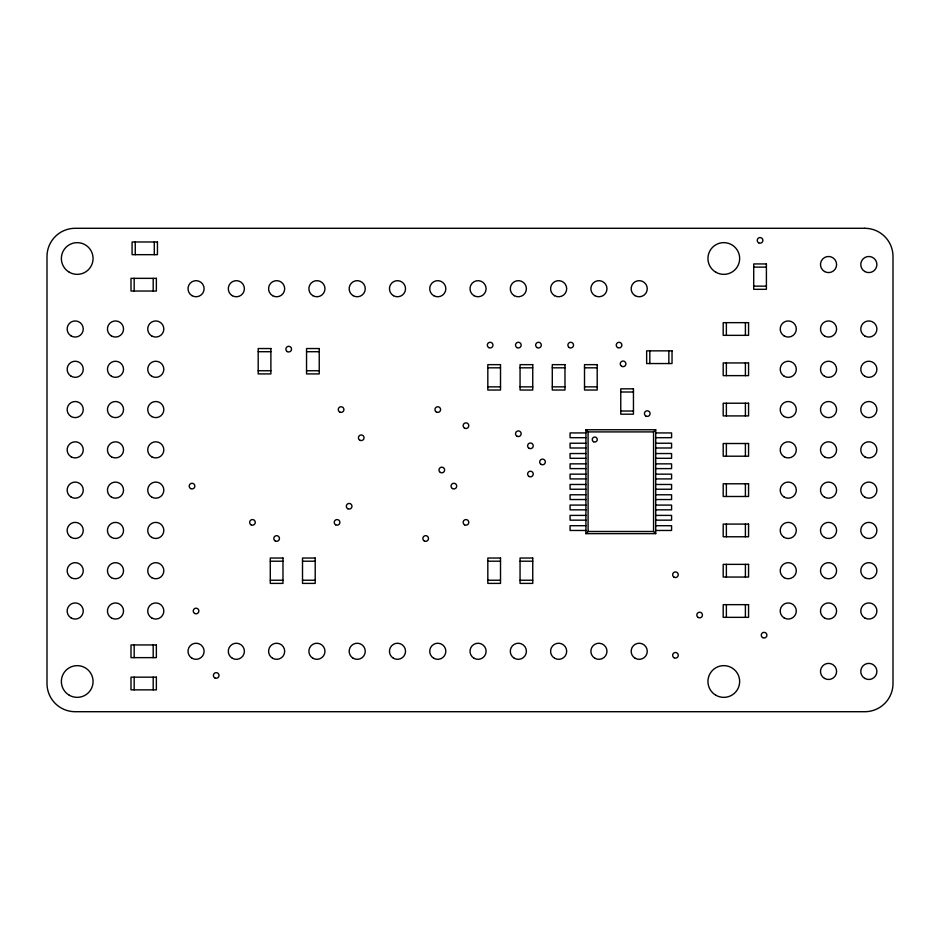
<?xml version="1.0" encoding="UTF-8"?>
<svg xmlns="http://www.w3.org/2000/svg" width="940" height="940" viewBox="0 0 940 940"><rect width="100%" height="100%" fill="white"/><g stroke="black" fill="none" stroke-linecap="round" stroke-linejoin="round"><path stroke-width="1.41" d="M655.721 533.638L653.57 531.488L653.57 431.906L655.721 429.756L585.937 429.756L585.937 533.638L655.721 533.638L655.721 429.756M585.937 533.638L588.087 531.488L588.087 431.906L585.937 429.756M753.716 267.113L766.406 267.113M753.716 286.148L766.406 286.148M258.195 351.713L270.885 351.713M306.546 351.713L319.236 351.713M487.825 367.822L500.515 367.822M520.055 367.822L532.745 367.822M552.285 367.822L564.975 367.822M584.515 367.822L597.206 367.822M258.195 370.748L270.885 370.748M306.546 370.748L319.236 370.748M487.825 386.857L500.515 386.857M520.055 386.857L532.745 386.857M552.285 386.857L564.975 386.857M584.515 386.857L597.206 386.857M620.764 392.004L633.454 392.004M620.764 411.027L633.454 411.027M588.087 431.906L653.57 431.906M585.937 432.929L570.075 432.929L570.075 437.688L585.937 437.688M655.721 432.929L671.583 432.929L671.583 437.688L655.721 437.688M585.937 443.234L570.075 443.234L570.075 447.992L585.937 447.992M655.721 443.234L671.583 443.234L671.583 447.992L655.721 447.992M585.937 453.538L570.075 453.538L570.075 458.297L585.937 458.297M655.721 453.538L671.583 453.538L671.583 458.297L655.721 458.297M585.937 463.855L570.075 463.855L570.075 468.613L585.937 468.613M655.721 463.855L671.583 463.855L671.583 468.613L655.721 468.613M585.937 474.16L570.075 474.16L570.075 478.918L585.937 478.918M655.721 474.16L671.583 474.16L671.583 478.918L655.721 478.918M585.937 484.476L570.075 484.476L570.075 489.235L585.937 489.235M655.721 484.476L671.583 484.476L671.583 489.235L655.721 489.235M585.937 494.781L570.075 494.781L570.075 499.539L585.937 499.539M655.721 494.781L671.583 494.781L671.583 499.539L655.721 499.539M585.937 505.086L570.075 505.086L570.075 509.844L585.937 509.844M655.721 505.086L671.583 505.086L671.583 509.844L655.721 509.844M585.937 515.402L570.075 515.402L570.075 520.161L585.937 520.161M655.721 515.402L671.583 515.402L671.583 520.161L655.721 520.161M585.937 525.707L570.075 525.707L570.075 530.466L585.937 530.466M655.721 525.707L671.583 525.707L671.583 530.466L655.721 530.466M588.087 531.488L653.57 531.488M270.285 561.204L282.975 561.204M302.515 561.204L315.206 561.204M487.825 561.204L500.515 561.204M520.055 561.204L532.745 561.204M270.285 580.227L282.975 580.227M302.515 580.227L315.206 580.227M487.825 580.227L500.515 580.227M520.055 580.227L532.745 580.227M745.397 322.655L745.397 335.345M745.397 362.946L745.397 375.636M745.397 403.225L745.397 415.915M745.397 443.515L745.397 456.206M745.397 483.795L745.397 496.485M745.397 524.085L745.397 536.775M745.397 564.364L745.397 577.054M745.397 604.655L745.397 617.345M726.373 322.655L726.373 335.345M726.373 362.946L726.373 375.636M726.373 403.225L726.373 415.915M726.373 443.515L726.373 456.206M726.373 483.795L726.373 496.485M726.373 524.085L726.373 536.775M726.373 564.364L726.373 577.054M726.373 604.655L726.373 617.345M668.857 350.855L668.857 363.545M649.822 350.855L649.822 363.545M154.278 241.98L154.278 254.67M153.197 278.346L153.197 291.036M153.197 644.946L153.197 657.636M153.197 677.164L153.197 689.854M135.254 241.98L135.254 254.67M134.173 278.346L134.173 291.036M134.173 644.946L134.173 657.636M134.173 677.164L134.173 689.854M864.8 228.291L75.2 228.291A28.2 28.2 0 0 0 47 256.491L47 683.509A28.2 28.2 0 0 0 75.2 711.709L864.8 711.709A28.2 28.2 0 0 0 893 683.509L893 256.491A28.2 28.2 0 0 0 864.8 228.291M157.45 241.98L132.082 241.98L132.082 254.67L157.45 254.67L157.45 241.98M766.406 263.94L753.716 263.94L753.716 289.32L766.406 289.32L766.406 263.94M156.369 278.346L131.001 278.346L131.001 291.036L156.369 291.036L156.369 278.346M748.569 322.655L723.201 322.655L723.201 335.345L748.569 335.345L748.569 322.655M270.885 348.54L258.195 348.54L258.195 373.92L270.885 373.92L270.885 348.54M319.236 348.54L306.546 348.54L306.546 373.92L319.236 373.92L319.236 348.54M672.03 350.855L646.65 350.855L646.65 363.545L672.03 363.545L672.03 350.855M748.569 362.946L723.201 362.946L723.201 375.636L748.569 375.636L748.569 362.946M500.515 364.649L487.825 364.649L487.825 390.029L500.515 390.029L500.515 364.649M532.745 364.649L520.055 364.649L520.055 390.029L532.745 390.029L532.745 364.649M564.975 364.649L552.285 364.649L552.285 390.029L564.975 390.029L564.975 364.649M597.206 364.649L584.515 364.649L584.515 390.029L597.206 390.029L597.206 364.649M633.454 388.831L620.764 388.831L620.764 414.199L633.454 414.199L633.454 388.831M748.569 403.225L723.201 403.225L723.201 415.915L748.569 415.915L748.569 403.225M748.569 443.515L723.201 443.515L723.201 456.206L748.569 456.206L748.569 443.515M748.569 483.795L723.201 483.795L723.201 496.485L748.569 496.485L748.569 483.795M748.569 524.085L723.201 524.085L723.201 536.775L748.569 536.775L748.569 524.085M282.975 558.031L270.285 558.031L270.285 583.399L282.975 583.399L282.975 558.031M315.206 558.031L302.515 558.031L302.515 583.399L315.206 583.399L315.206 558.031M500.515 558.031L487.825 558.031L487.825 583.399L500.515 583.399L500.515 558.031M532.745 558.031L520.055 558.031L520.055 583.399L532.745 583.399L532.745 558.031M748.569 564.364L723.201 564.364L723.201 577.054L748.569 577.054L748.569 564.364M748.569 604.655L723.201 604.655L723.201 617.345L748.569 617.345L748.569 604.655M156.369 644.946L131.001 644.946L131.001 657.636L156.369 657.636L156.369 644.946M156.369 677.164L131.001 677.164L131.001 689.854L156.369 689.854L156.369 677.164M69.29 272.236A15.863 15.863 0 0 0 93.072 258.5A15.863 15.863 0 0 0 69.29 244.764A15.863 15.863 0 0 0 69.29 272.236M69.29 695.236A15.863 15.863 0 0 0 93.072 681.5A15.863 15.863 0 0 0 69.29 667.764A15.863 15.863 0 0 0 69.29 695.236M715.869 272.236A15.863 15.863 0 0 0 739.663 258.5A15.863 15.863 0 0 0 715.869 244.764A15.863 15.863 0 0 0 715.869 272.236M715.869 695.236A15.863 15.863 0 0 0 739.663 681.5A15.863 15.863 0 0 0 715.869 667.764A15.863 15.863 0 0 0 715.869 695.236M464.56 428.135A2.82 2.82 0 0 0 468.79 425.691A2.82 2.82 0 0 0 464.56 423.235A2.82 2.82 0 0 0 464.56 428.135M674.05 577.184A2.82 2.82 0 0 0 678.28 574.74A2.82 2.82 0 0 0 674.05 572.296A2.82 2.82 0 0 0 674.05 577.184M674.05 657.765A2.82 2.82 0 0 0 678.28 655.309A2.82 2.82 0 0 0 674.05 652.865A2.82 2.82 0 0 0 674.05 657.765M335.651 524.814A2.82 2.82 0 0 0 339.88 522.37A2.82 2.82 0 0 0 335.651 519.926A2.82 2.82 0 0 0 335.651 524.814M251.05 524.814A2.82 2.82 0 0 0 255.28 522.37A2.82 2.82 0 0 0 251.05 519.926A2.82 2.82 0 0 0 251.05 524.814M194.65 613.444A2.82 2.82 0 0 0 198.88 611A2.82 2.82 0 0 0 194.65 608.556A2.82 2.82 0 0 0 194.65 613.444M488.73 347.565A2.82 2.82 0 0 0 492.971 345.109A2.82 2.82 0 0 0 488.73 342.665A2.82 2.82 0 0 0 488.73 347.565M464.56 524.814A2.82 2.82 0 0 0 468.79 522.37A2.82 2.82 0 0 0 464.56 519.926A2.82 2.82 0 0 0 464.56 524.814M339.669 412.014A2.82 2.82 0 0 0 343.911 409.57A2.82 2.82 0 0 0 339.669 407.126A2.82 2.82 0 0 0 339.669 412.014M436.36 412.014A2.82 2.82 0 0 0 440.59 409.57A2.82 2.82 0 0 0 436.36 407.126A2.82 2.82 0 0 0 436.36 412.014M621.669 366.306A2.82 2.82 0 0 0 625.911 363.862A2.82 2.82 0 0 0 621.669 361.418A2.82 2.82 0 0 0 621.669 366.306M758.65 242.814A2.82 2.82 0 0 0 762.88 240.37A2.82 2.82 0 0 0 758.65 237.926A2.82 2.82 0 0 0 758.65 242.814M287.299 351.584A2.82 2.82 0 0 0 291.541 349.139A2.82 2.82 0 0 0 287.299 346.696A2.82 2.82 0 0 0 287.299 351.584M529.02 476.474A2.82 2.82 0 0 0 533.25 474.03A2.82 2.82 0 0 0 529.02 471.586A2.82 2.82 0 0 0 529.02 476.474M617.65 347.565A2.82 2.82 0 0 0 621.88 345.109A2.82 2.82 0 0 0 617.65 342.665A2.82 2.82 0 0 0 617.65 347.565M541.099 464.384A2.82 2.82 0 0 0 545.341 461.94A2.82 2.82 0 0 0 541.099 459.495A2.82 2.82 0 0 0 541.099 464.384M569.299 347.565A2.82 2.82 0 0 0 573.541 345.109A2.82 2.82 0 0 0 569.299 342.665A2.82 2.82 0 0 0 569.299 347.565M529.02 448.274A2.82 2.82 0 0 0 533.25 445.83A2.82 2.82 0 0 0 529.02 443.386A2.82 2.82 0 0 0 529.02 448.274M537.069 347.565A2.82 2.82 0 0 0 541.311 345.109A2.82 2.82 0 0 0 537.069 342.665A2.82 2.82 0 0 0 537.069 347.565M516.929 436.184A2.82 2.82 0 0 0 521.171 433.74A2.82 2.82 0 0 0 516.929 431.296A2.82 2.82 0 0 0 516.929 436.184M516.929 347.565A2.82 2.82 0 0 0 521.171 345.109A2.82 2.82 0 0 0 516.929 342.665A2.82 2.82 0 0 0 516.929 347.565M347.73 508.704A2.82 2.82 0 0 0 351.971 506.261A2.82 2.82 0 0 0 347.73 503.816A2.82 2.82 0 0 0 347.73 508.704M359.82 440.214A2.82 2.82 0 0 0 364.05 437.77A2.82 2.82 0 0 0 359.82 435.326A2.82 2.82 0 0 0 359.82 440.214M440.39 472.444A2.82 2.82 0 0 0 444.62 470A2.82 2.82 0 0 0 440.39 467.556A2.82 2.82 0 0 0 440.39 472.444M190.62 488.565A2.82 2.82 0 0 0 194.85 486.109A2.82 2.82 0 0 0 190.62 483.665A2.82 2.82 0 0 0 190.62 488.565M452.469 488.565A2.82 2.82 0 0 0 456.711 486.109A2.82 2.82 0 0 0 452.469 483.665A2.82 2.82 0 0 0 452.469 488.565M424.269 540.935A2.82 2.82 0 0 0 428.511 538.491A2.82 2.82 0 0 0 424.269 536.035A2.82 2.82 0 0 0 424.269 540.935M275.22 540.935A2.82 2.82 0 0 0 279.45 538.491A2.82 2.82 0 0 0 275.22 536.035A2.82 2.82 0 0 0 275.22 540.935M645.851 416.044A2.82 2.82 0 0 0 650.081 413.6A2.82 2.82 0 0 0 645.851 411.156A2.82 2.82 0 0 0 645.851 416.044M214.79 677.905A2.82 2.82 0 0 0 219.02 675.461A2.82 2.82 0 0 0 214.79 673.016A2.82 2.82 0 0 0 214.79 677.905M698.22 617.474A2.82 2.82 0 0 0 702.45 615.03A2.82 2.82 0 0 0 698.22 612.586A2.82 2.82 0 0 0 698.22 617.474M762.669 637.614A2.82 2.82 0 0 0 766.911 635.17A2.82 2.82 0 0 0 762.669 632.726A2.82 2.82 0 0 0 762.669 637.614M824.509 271.519A8.061 8.061 0 0 0 836.6 264.539A8.061 8.061 0 0 0 824.509 257.56A8.061 8.061 0 0 0 824.509 271.519M864.8 271.519A8.061 8.061 0 0 0 876.891 264.539A8.061 8.061 0 0 0 864.8 257.56A8.061 8.061 0 0 0 864.8 271.519M824.509 678.41A8.061 8.061 0 0 0 836.6 671.43A8.061 8.061 0 0 0 824.509 664.451A8.061 8.061 0 0 0 824.509 678.41M864.8 678.41A8.061 8.061 0 0 0 876.891 671.43A8.061 8.061 0 0 0 864.8 664.451A8.061 8.061 0 0 0 864.8 678.41M71.17 335.98A8.061 8.061 0 0 0 83.261 329A8.061 8.061 0 0 0 71.17 322.021A8.061 8.061 0 0 0 71.17 335.98M111.461 335.98A8.061 8.061 0 0 0 123.54 329A8.061 8.061 0 0 0 111.461 322.021A8.061 8.061 0 0 0 111.461 335.98M71.17 376.259A8.061 8.061 0 0 0 83.261 369.291A8.061 8.061 0 0 0 71.17 362.311A8.061 8.061 0 0 0 71.17 376.259M111.461 376.259A8.061 8.061 0 0 0 123.54 369.291A8.061 8.061 0 0 0 111.461 362.311A8.061 8.061 0 0 0 111.461 376.259M71.17 416.549A8.061 8.061 0 0 0 83.261 409.57A8.061 8.061 0 0 0 71.17 402.59A8.061 8.061 0 0 0 71.17 416.549M111.461 416.549A8.061 8.061 0 0 0 123.54 409.57A8.061 8.061 0 0 0 111.461 402.59A8.061 8.061 0 0 0 111.461 416.549M71.17 456.84A8.061 8.061 0 0 0 83.261 449.861A8.061 8.061 0 0 0 71.17 442.881A8.061 8.061 0 0 0 71.17 456.84M111.461 456.84A8.061 8.061 0 0 0 123.54 449.861A8.061 8.061 0 0 0 111.461 442.881A8.061 8.061 0 0 0 111.461 456.84M71.17 497.119A8.061 8.061 0 0 0 83.261 490.139A8.061 8.061 0 0 0 71.17 483.16A8.061 8.061 0 0 0 71.17 497.119M111.461 497.119A8.061 8.061 0 0 0 123.54 490.139A8.061 8.061 0 0 0 111.461 483.16A8.061 8.061 0 0 0 111.461 497.119M71.17 537.41A8.061 8.061 0 0 0 83.261 530.43A8.061 8.061 0 0 0 71.17 523.451A8.061 8.061 0 0 0 71.17 537.41M111.461 537.41A8.061 8.061 0 0 0 123.54 530.43A8.061 8.061 0 0 0 111.461 523.451A8.061 8.061 0 0 0 111.461 537.41M71.17 577.689A8.061 8.061 0 0 0 83.261 570.709A8.061 8.061 0 0 0 71.17 563.741A8.061 8.061 0 0 0 71.17 577.689M111.461 577.689A8.061 8.061 0 0 0 123.54 570.709A8.061 8.061 0 0 0 111.461 563.741A8.061 8.061 0 0 0 111.461 577.689M71.17 617.98A8.061 8.061 0 0 0 83.261 611A8.061 8.061 0 0 0 71.17 604.02A8.061 8.061 0 0 0 71.17 617.98M111.461 617.98A8.061 8.061 0 0 0 123.54 611A8.061 8.061 0 0 0 111.461 604.02A8.061 8.061 0 0 0 111.461 617.98M784.23 335.98A8.061 8.061 0 0 0 796.309 329A8.061 8.061 0 0 0 784.23 322.021A8.061 8.061 0 0 0 784.23 335.98M784.23 376.259A8.061 8.061 0 0 0 796.309 369.291A8.061 8.061 0 0 0 784.23 362.311A8.061 8.061 0 0 0 784.23 376.259M784.23 416.549A8.061 8.061 0 0 0 796.309 409.57A8.061 8.061 0 0 0 784.23 402.59A8.061 8.061 0 0 0 784.23 416.549M784.23 456.84A8.061 8.061 0 0 0 796.309 449.861A8.061 8.061 0 0 0 784.23 442.881A8.061 8.061 0 0 0 784.23 456.84M784.23 497.119A8.061 8.061 0 0 0 796.309 490.139A8.061 8.061 0 0 0 784.23 483.16A8.061 8.061 0 0 0 784.23 497.119M784.23 537.41A8.061 8.061 0 0 0 796.309 530.43A8.061 8.061 0 0 0 784.23 523.451A8.061 8.061 0 0 0 784.23 537.41M784.23 577.689A8.061 8.061 0 0 0 796.309 570.709A8.061 8.061 0 0 0 784.23 563.741A8.061 8.061 0 0 0 784.23 577.689M784.23 617.98A8.061 8.061 0 0 0 796.309 611A8.061 8.061 0 0 0 784.23 604.02A8.061 8.061 0 0 0 784.23 617.98M824.509 335.98A8.061 8.061 0 0 0 836.6 329A8.061 8.061 0 0 0 824.509 322.021A8.061 8.061 0 0 0 824.509 335.98M824.509 376.259A8.061 8.061 0 0 0 836.6 369.291A8.061 8.061 0 0 0 824.509 362.311A8.061 8.061 0 0 0 824.509 376.259M824.509 416.549A8.061 8.061 0 0 0 836.6 409.57A8.061 8.061 0 0 0 824.509 402.59A8.061 8.061 0 0 0 824.509 416.549M824.509 456.84A8.061 8.061 0 0 0 836.6 449.861A8.061 8.061 0 0 0 824.509 442.881A8.061 8.061 0 0 0 824.509 456.84M824.509 497.119A8.061 8.061 0 0 0 836.6 490.139A8.061 8.061 0 0 0 824.509 483.16A8.061 8.061 0 0 0 824.509 497.119M824.509 537.41A8.061 8.061 0 0 0 836.6 530.43A8.061 8.061 0 0 0 824.509 523.451A8.061 8.061 0 0 0 824.509 537.41M824.509 577.689A8.061 8.061 0 0 0 836.6 570.709A8.061 8.061 0 0 0 824.509 563.741A8.061 8.061 0 0 0 824.509 577.689M824.509 617.98A8.061 8.061 0 0 0 836.6 611A8.061 8.061 0 0 0 824.509 604.02A8.061 8.061 0 0 0 824.509 617.98M864.8 335.98A8.061 8.061 0 0 0 876.891 329A8.061 8.061 0 0 0 864.8 322.021A8.061 8.061 0 0 0 864.8 335.98M864.8 376.259A8.061 8.061 0 0 0 876.891 369.291A8.061 8.061 0 0 0 864.8 362.311A8.061 8.061 0 0 0 864.8 376.259M864.8 416.549A8.061 8.061 0 0 0 876.891 409.57A8.061 8.061 0 0 0 864.8 402.59A8.061 8.061 0 0 0 864.8 416.549M864.8 456.84A8.061 8.061 0 0 0 876.891 449.861A8.061 8.061 0 0 0 864.8 442.881A8.061 8.061 0 0 0 864.8 456.84M864.8 497.119A8.061 8.061 0 0 0 876.891 490.139A8.061 8.061 0 0 0 864.8 483.16A8.061 8.061 0 0 0 864.8 497.119M864.8 537.41A8.061 8.061 0 0 0 876.891 530.43A8.061 8.061 0 0 0 864.8 523.451A8.061 8.061 0 0 0 864.8 537.41M864.8 577.689A8.061 8.061 0 0 0 876.891 570.709A8.061 8.061 0 0 0 864.8 563.741A8.061 8.061 0 0 0 864.8 577.689M864.8 617.98A8.061 8.061 0 0 0 876.891 611A8.061 8.061 0 0 0 864.8 604.02A8.061 8.061 0 0 0 864.8 617.98M635.17 295.689A8.061 8.061 0 0 0 647.261 288.709A8.061 8.061 0 0 0 635.17 281.742A8.061 8.061 0 0 0 635.17 295.689M635.17 658.259A8.061 8.061 0 0 0 647.261 651.291A8.061 8.061 0 0 0 635.17 644.311A8.061 8.061 0 0 0 635.17 658.259M151.739 335.98A8.061 8.061 0 0 0 163.83 329A8.061 8.061 0 0 0 151.739 322.021A8.061 8.061 0 0 0 151.739 335.98M594.891 295.689A8.061 8.061 0 0 0 606.97 288.709A8.061 8.061 0 0 0 594.891 281.742A8.061 8.061 0 0 0 594.891 295.689M594.891 658.259A8.061 8.061 0 0 0 606.97 651.291A8.061 8.061 0 0 0 594.891 644.311A8.061 8.061 0 0 0 594.891 658.259M151.739 376.259A8.061 8.061 0 0 0 163.83 369.291A8.061 8.061 0 0 0 151.739 362.311A8.061 8.061 0 0 0 151.739 376.259M554.6 295.689A8.061 8.061 0 0 0 566.691 288.709A8.061 8.061 0 0 0 554.6 281.742A8.061 8.061 0 0 0 554.6 295.689M554.6 658.259A8.061 8.061 0 0 0 566.691 651.291A8.061 8.061 0 0 0 554.6 644.311A8.061 8.061 0 0 0 554.6 658.259M151.739 416.549A8.061 8.061 0 0 0 163.83 409.57A8.061 8.061 0 0 0 151.739 402.59A8.061 8.061 0 0 0 151.739 416.549M514.309 295.689A8.061 8.061 0 0 0 526.4 288.709A8.061 8.061 0 0 0 514.309 281.742A8.061 8.061 0 0 0 514.309 295.689M514.309 658.259A8.061 8.061 0 0 0 526.4 651.291A8.061 8.061 0 0 0 514.309 644.311A8.061 8.061 0 0 0 514.309 658.259M151.739 456.84A8.061 8.061 0 0 0 163.83 449.861A8.061 8.061 0 0 0 151.739 442.881A8.061 8.061 0 0 0 151.739 456.84M474.03 295.689A8.061 8.061 0 0 0 486.109 288.709A8.061 8.061 0 0 0 474.03 281.742A8.061 8.061 0 0 0 474.03 295.689M474.03 658.259A8.061 8.061 0 0 0 486.109 651.291A8.061 8.061 0 0 0 474.03 644.311A8.061 8.061 0 0 0 474.03 658.259M151.739 497.119A8.061 8.061 0 0 0 163.83 490.139A8.061 8.061 0 0 0 151.739 483.16A8.061 8.061 0 0 0 151.739 497.119M433.74 295.689A8.061 8.061 0 0 0 445.83 288.709A8.061 8.061 0 0 0 433.74 281.742A8.061 8.061 0 0 0 433.74 295.689M433.74 658.259A8.061 8.061 0 0 0 445.83 651.291A8.061 8.061 0 0 0 433.74 644.311A8.061 8.061 0 0 0 433.74 658.259M151.739 537.41A8.061 8.061 0 0 0 163.83 530.43A8.061 8.061 0 0 0 151.739 523.451A8.061 8.061 0 0 0 151.739 537.41M393.461 295.689A8.061 8.061 0 0 0 405.539 288.709A8.061 8.061 0 0 0 393.461 281.742A8.061 8.061 0 0 0 393.461 295.689M393.461 658.259A8.061 8.061 0 0 0 405.539 651.291A8.061 8.061 0 0 0 393.461 644.311A8.061 8.061 0 0 0 393.461 658.259M151.739 577.689A8.061 8.061 0 0 0 163.83 570.709A8.061 8.061 0 0 0 151.739 563.741A8.061 8.061 0 0 0 151.739 577.689M353.17 295.689A8.061 8.061 0 0 0 365.261 288.709A8.061 8.061 0 0 0 353.17 281.742A8.061 8.061 0 0 0 353.17 295.689M353.17 658.259A8.061 8.061 0 0 0 365.261 651.291A8.061 8.061 0 0 0 353.17 644.311A8.061 8.061 0 0 0 353.17 658.259M151.739 617.98A8.061 8.061 0 0 0 163.83 611A8.061 8.061 0 0 0 151.739 604.02A8.061 8.061 0 0 0 151.739 617.98M312.891 295.689A8.061 8.061 0 0 0 324.97 288.709A8.061 8.061 0 0 0 312.891 281.742A8.061 8.061 0 0 0 312.891 295.689M312.891 658.259A8.061 8.061 0 0 0 324.97 651.291A8.061 8.061 0 0 0 312.891 644.311A8.061 8.061 0 0 0 312.891 658.259M272.6 295.689A8.061 8.061 0 0 0 284.691 288.709A8.061 8.061 0 0 0 272.6 281.742A8.061 8.061 0 0 0 272.6 295.689M272.6 658.259A8.061 8.061 0 0 0 284.691 651.291A8.061 8.061 0 0 0 272.6 644.311A8.061 8.061 0 0 0 272.6 658.259M232.309 295.689A8.061 8.061 0 0 0 244.4 288.709A8.061 8.061 0 0 0 232.309 281.742A8.061 8.061 0 0 0 232.309 295.689M232.309 658.259A8.061 8.061 0 0 0 244.4 651.291A8.061 8.061 0 0 0 232.309 644.311A8.061 8.061 0 0 0 232.309 658.259M192.03 295.689A8.061 8.061 0 0 0 204.109 288.709A8.061 8.061 0 0 0 192.03 281.742A8.061 8.061 0 0 0 192.03 295.689M192.03 658.259A8.061 8.061 0 0 0 204.109 651.291A8.061 8.061 0 0 0 192.03 644.311A8.061 8.061 0 0 0 192.03 658.259M593.516 441.706A2.503 2.503 0 0 0 597.276 439.532A2.503 2.503 0 0 0 593.516 437.359A2.503 2.503 0 0 0 593.516 441.706"/></g></svg>
